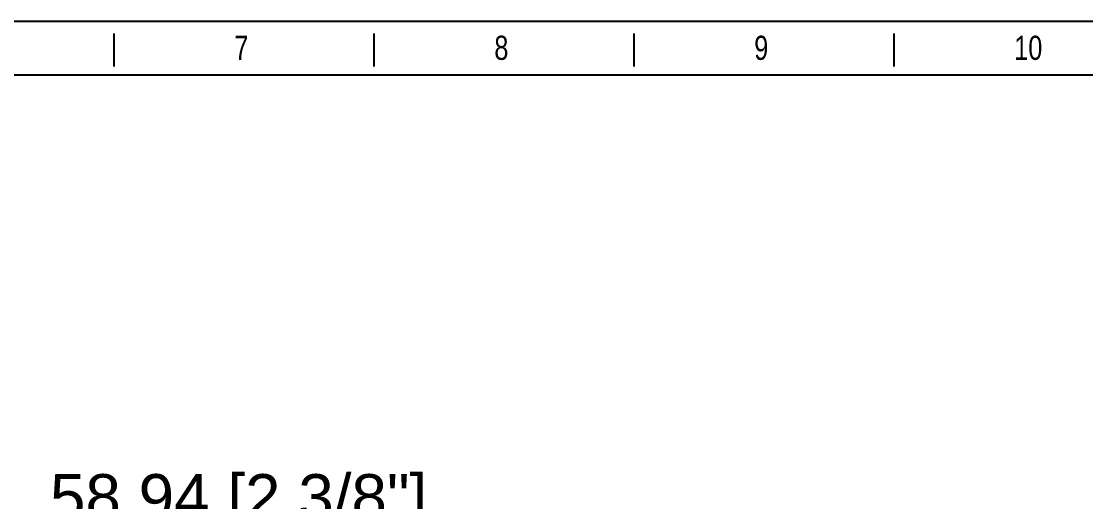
# Model space of a CAD drawing. Header units: millimetres. Extents: x 389 to 17466, y 310 to 5904.
# Drawn here: x 1352 to 2051, y 1404 to 1720 of the extents above; entities that cross this region are included whole.
import ezdxf

# ---------------------------------------------------------------- set-up
doc = ezdxf.new("R2010")
doc.units = ezdxf.units.MM
doc.styles.add('CKSTANDARD', font='arial.ttf')
doc.styles.add('Roamns', font='romans.shx')
doc.styles.get("Standard").update_dxf_attribs({"font": 'arial.ttf'})
doc.dimstyles.new('DIMSTYLE_14', dxfattribs={"dimtxt": 30, "dimasz": 20, "dimexe": 1.75, "dimexo": 0.875, "dimgap": 2, "dimtad": 1, "dimzin": 9, "dimdsep": 46, "dimtxsty": 'Standard', "dimblk": '_FILLED', "dimcen": 0.09, "dimadec": 0, "dimazin": 0, "dimtp": 0.05, "dimtm": 0.05, "dimtfac": 1, "dimtofl": 0, "dimtmove": 0, "dimatfit": 3, "dimldrblk": '_FILLED', "dimfxl": 1, "dimtolj": 1, "dimarcsym": 0})

# ---------------------------------------------------------------- blocks, each defined once
blk = doc.blocks.new('standard template')
for p, q in [((18933, 30728), (18933, 30325)), ((22104, 30728), (22104, 30325)), ((25276, 30728), (25276, 30325)), ((28448, 30728), (28448, 30325))]:
    blk.add_line(p, q)
blk.add_lwpolyline([(37963, 4700), (-97, 4700), (-97, 30879), (37963, 30879)], close=True)
at = {"color": 7}
blk.add_lwpolyline([(456, 6674), (456, 5964), (456, 5254), (456, 30226), (37409, 30226), (37409, 5254)], dxfattribs=at)
at = {"style": 'CKSTANDARD', "width": 0.75}
for s, height, p in [('7', 295, (20403, 30408)), ('8', 295, (23575, 30408)), ('9', 295, (26746, 30408)), ('10', 294.8, (29918, 30408))]:
    blk.add_text(s, height=height, dxfattribs=at).set_placement(p)
at = {"style": 'Roamns'}
for tag, p in [('PAGE_NAME', (27466, 7594)), ('PROJECT_NAME', (27466, 6884)), ('DRAWN_NAME', (27466, 6174)), ('VERSION', (34241, 6174)), ('SELECT_DATA', (27466, 5464)), ('PAGE_NUMBER', (34241, 5464))]:
    blk.add_attdef(tag, p, '', height=285, dxfattribs=at)
blk = doc.blocks.new('_FILLED')
at = {"color": 0, "linetype": 'ByBlock'}
blk.add_solid([(0, 0), (-1, 0.2), (-1, -0.2)], dxfattribs=at)
blk = doc.blocks.new('*D176')
at = {"color": 0, "lineweight": -2, "transparency": 16777216}
for p, q in [((1465.57, 1267.03), (1465.57, 1382.67)), ((1485.57, 1380.92), (1504.51, 1380.92)), ((1524.51, 1263.39), (1524.51, 1382.67))]:
    blk.add_line(p, q, dxfattribs=at)
at = {"layer": 'Defpoints', "color": 0, "transparency": 16777216}
for p in [(1524.51, 1380.92), (1465.57, 1266.16), (1524.51, 1262.52)]:
    blk.add_point(p, dxfattribs=at)
at = {"color": 0, "lineweight": -2, "transparency": 16777216, "xscale": 20, "yscale": 20, "zscale": 20, "rotation": 180}
blk.add_blockref('_FILLED', (1465.57, 1380.92), dxfattribs=at)
at = {"color": 0, "lineweight": -2, "transparency": 16777216, "xscale": 20, "yscale": 20, "zscale": 20}
blk.add_blockref('_FILLED', (1524.51, 1380.92), dxfattribs=at)
at = {"color": 0, "transparency": 16777216, "insert": (1495.04, 1402.34), "char_height": 30, "attachment_point": 5}
blk.add_mtext('\\A1;58.94 [2 3/8"]', dxfattribs=at)

msp = doc.modelspace()

# ---------------------------------------------------------------- block references
at = {"transparency": 33554595, "xscale": 0.05383081782026108, "yscale": 0.05383081782026108, "zscale": 0.05383081782026108}
msp.add_blockref('standard template', (393.9233, 57.2648), dxfattribs=at)

# ---------------------------------------------------------------- dimensions: what is measured, and where the dimension line sits
dim = msp.add_linear_dim(base=(1524.5084, 1380.9173), p1=(1465.5684, 1266.156), p2=(1524.5084, 1262.5185), dimstyle='DIMSTYLE_14')
dim.commit()
dim.dimension.update_dxf_attribs({"geometry": '*D176', "text_midpoint": (1495.0384, 1380.9173), "dimtype": 160})

doc.saveas('drawing.dxf')
